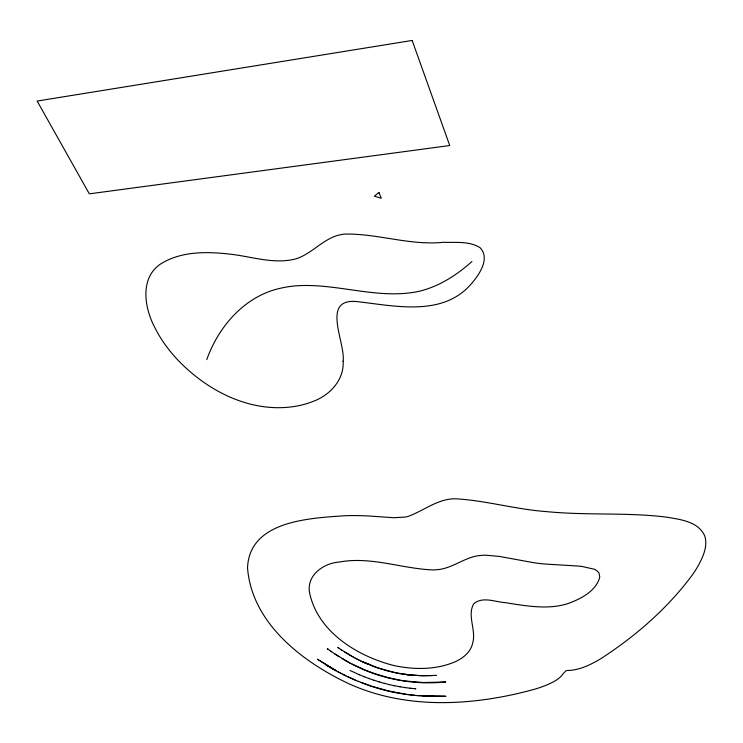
<?xml version="1.0" encoding="UTF-8"?>
<svg xmlns="http://www.w3.org/2000/svg" width="743" height="743" viewBox="0 0 743 743"><rect width="100%" height="100%" fill="white"/><g stroke="black" fill="none" stroke-linecap="round" stroke-linejoin="round"><path stroke-width="1.11" d="M206.768 359.631C218.646 326.177 245.06 295.798 280.9 288.154A98.912 66.545 19.4 0 1 303.348 285.507C341.929 284.81 380.267 299.429 418.746 291.395C438.844 286.631 456.704 275.179 471.935 261.527M435.296 675.424L436.271 675.368L423.584 675.796L409.412 675.025M432.342 675.582L420.269 675.647L405.715 674.458L410.136 674.969M438.844 696.423L445.921 696.33L433.364 696.395M416.702 695.569L445.085 696.349M440.348 696.423L427.847 696.256M434.042 696.414L422.832 695.996L429.082 696.247M421.485 695.847L423.389 695.968M420.529 695.782C399.149 694.51 377.908 689.662 358.2 681.257M415.309 688.761L415.829 688.798L410.145 688.241M411.195 675.071L412.244 675.164L399.075 673.567L386.648 670.753L374.481 666.842L364.33 662.533M412.867 695.086L414.789 695.29M411.91 694.984L407.099 694.389M582.15 566.482L594.251 569.222A9.798 5.879 10.5 0 1 596.174 570.29L596.731 570.689A10.718 6.427 10.5 0 1 599.053 573.373L599.712 576.596A27.695 16.606 10.9 0 1 599.582 577.924C595.44 591.289 581.36 598.496 569.138 603.167C558.318 606.957 546.662 607.449 535.322 606.632C525.301 605.963 515.401 604.245 505.5 602.675C495.163 602.034 482.467 596.025 473.653 603.91C466.929 615.863 476.477 630.259 472.65 643.224C470.709 652.196 462.87 658.363 454.865 661.902C435.779 669.982 414.083 669.815 394.087 665.579C357.634 656.375 317.679 632.024 309.562 592.7C306.395 575.221 323.567 563.166 339.245 562.061C370.868 556.117 401.722 568.729 433.048 569.937A39.268 23.581 14.9 0 0 437.2 569.686C450.899 568.618 461.997 559.433 475.102 556.321A36.639 21.696 13 0 1 486.247 555.216L499.537 556.451L533.307 562.627A125.79 80.513 11.9 0 0 545.009 564.048L576.317 565.925A88.371 51.1 10.7 0 1 582.15 566.472M407.823 674.718L396.335 672.879M404.963 687.581L410.591 688.278M405.251 680.978L423.213 682.52L445.744 681.972C409.82 685.65 372.772 677.542 342.04 658.474M406.142 694.259L388.84 691.027L371.853 686.263M404.461 680.876L400.505 680.244M399.771 686.764L405.334 687.609M399.715 680.114L387.892 677.579L374.723 673.641M394.793 685.789L400.059 686.783M395.267 672.666L378.419 668.059L362.38 661.651L364.469 662.598M389.546 684.637L394.579 685.78M384.326 683.319L389.406 684.637M379.153 681.86L384.252 683.346M374.035 680.244L379.153 681.898M370.933 685.956L360.884 682.325M368.983 678.498L374.101 680.309M373.961 673.381L364.98 669.954M364.005 676.622L369.122 678.582M359.12 674.625L364.209 676.724M358.6 681.572L350.297 677.857M364.246 669.647L352.117 664.028M366.42 663.462L368.379 664.298L365.305 662.97M355.999 680.486L347.705 676.659M359.389 674.755L350.018 670.465M364.739 662.858L360.634 660.815M362.538 661.725L363.355 662.097M348.346 677.068L342.625 674.18M358.748 659.895L360.959 661.103M345.848 675.87L340.127 672.907M356.872 658.948L359.101 660.193M355.033 657.982L357.262 659.264M337.656 671.598L340.935 673.399M350.64 663.462L334.452 653.701M353.204 656.998L355.451 658.307M338.52 672.118L325.768 664.725L336.133 670.818M353.649 657.341L344.418 651.825M351.885 656.357L341.074 649.642M339.031 656.756L330.811 651.202M341.715 650.097L337.824 647.394L338.52 647.887M331.48 651.704L327.282 648.658L328.35 649.447M247.53 567.773C251.701 623.061 302.187 661.799 348.773 683.699C406.7 710.011 473.542 705.887 533.604 689.523A163.943 94.491 14.3 0 0 547.99 684.498L548.817 684.089A94.027 52.957 13.1 0 0 552.049 682.566L554.854 681.025A58.753 32.748 12.5 0 0 560.092 677.245L561.819 675.415A33.194 18.399 12 0 0 562.609 674.347L565.813 670.892A6.427 3.548 11.1 0 1 567.262 670.483C577.645 670.418 587.416 666.22 596.35 661.261A232.364 139.387 14.9 0 0 600.511 658.865C635.664 636.184 667.985 608.053 692.847 574.255A276.963 175.534 14.9 0 0 698.058 566.008C702.962 556.99 708.079 546.216 704.708 535.824C698.114 521.242 679.919 519.45 666.007 517.072C632.544 512.958 598.737 514.75 565.135 512.986A329.168 241.93 12.3 0 1 545.52 511.528C516.422 509.364 488.151 501.172 459.081 499.027C439.986 496.863 425.052 510.237 408.279 516.366A34.28 21.25 16.1 0 1 405.093 517.082L393.846 517.732L369.865 516.051A187.505 104.624 14.9 0 0 345.263 515.707C310.072 518.205 249.546 520.406 247.53 567.773M343.136 361.228C344.297 379.729 329.966 395.165 313.444 401.257A100.872 67.167 22 0 1 295.342 406.319C250.958 413.647 206.851 390.911 177.075 359.185A144.653 98.513 21.5 0 1 154.498 326.911C144.458 307.704 139.693 278.384 160.284 264.192C180.781 251.106 206.628 251.459 229.949 254.143C251.793 256.53 274.093 264.629 296.03 258.833C310.212 254.282 320.27 242.264 333.941 236.692A42.193 30.342 20 0 1 344.436 234.091C377.62 233.367 409.941 245.738 443.404 242.292C455.598 242.775 469.27 240.825 480.062 247.707C489.721 257.552 480.647 272.375 473.644 281.012C445.373 317.512 396.827 306.153 357.578 301.658C320.168 297.404 345.56 342.291 343.136 361.228M378.949 192.539L374.268 196.143L381.27 198.279L378.949 192.539M412.151 40.456L37.15 101.057L89.336 193.849L449.738 145.535L412.151 40.456M335.678 670.567L317.493 659.255L335.678 670.567"/></g></svg>
